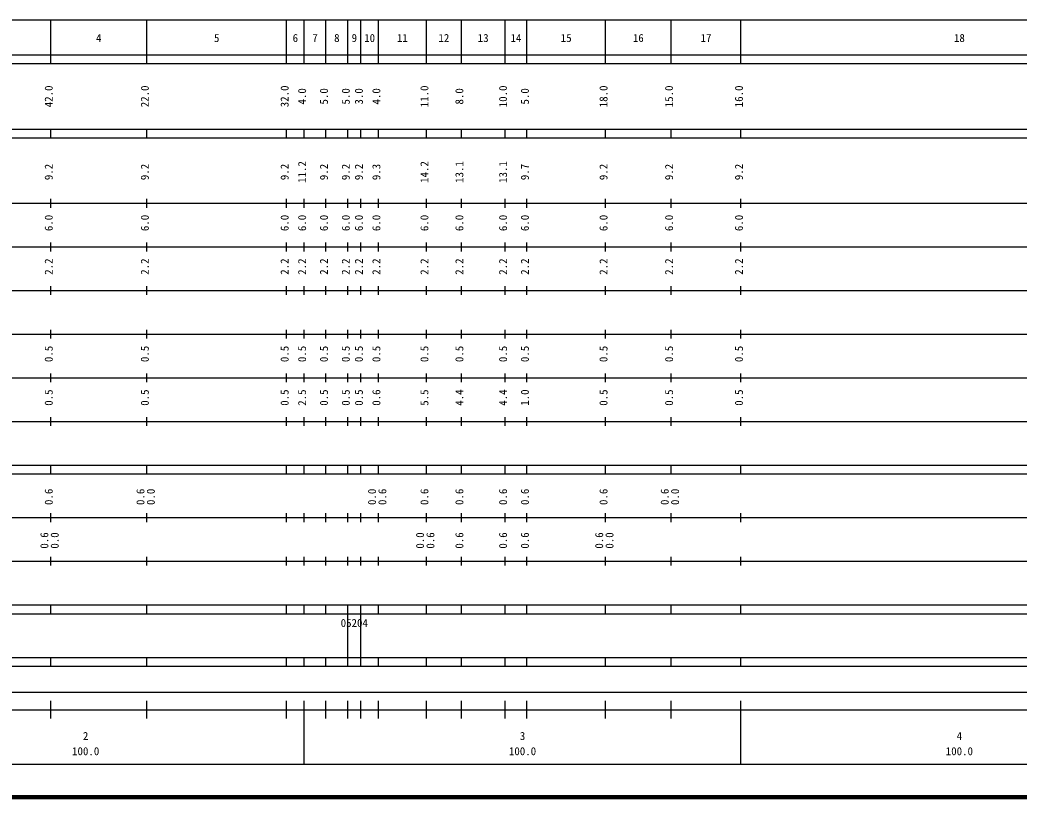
# Model space of a CAD drawing. Units: millimetres on the paper, enlarged 1000 times. Extents: x 40000 to 680000, y 20000 to 380000.
# Drawn here: x 202964 to 431650, y 20000 to 198000 of the extents above; entities that cross this region are included whole.
import ezdxf
from ezdxf.enums import TextEntityAlignment as Align

# ---------------------------------------------------------------- set-up
doc = ezdxf.new("R2010")
doc.units = ezdxf.units.MM
doc.header["$LTSCALE"] = 1000
doc.layers.add('M-TTL', color=2, linetype='Continuous', lineweight=140)
doc.layers.add('M-TTL-BAND', color=7, linetype='Continuous', lineweight=25)
doc.styles.add('ＭＳ ゴシック', font='')
doc.styles.get('ＭＳ ゴシック').set_extended_font_data('MS Gothic')

msp = doc.modelspace()

# ---------------------------------------------------------------- linework, layer by layer
at = {"layer": 'M-TTL'}
msp.add_line((40000, 20000), (680000, 20000), dxfattribs=at)
at = {"layer": 'M-TTL-BAND'}
for p, q in [((68000, 198000), (579000, 198000)), ((210000, 188000), (210000, 198000)), ((232000, 188000), (232000, 198000)), ((264000, 188000), (264000, 198000)), ((268000, 188000), (268000, 198000)), ((273000, 188000), (273000, 198000)), ((278000, 188000), (278000, 198000)), ((281000, 188000), (281000, 198000)), ((285000, 188000), (285000, 198000)), ((296000, 188000), (296000, 198000)), ((304000, 188000), (304000, 198000)), ((314000, 188000), (314000, 198000)), ((319000, 188000), (319000, 198000)), ((337000, 188000), (337000, 198000)), ((352000, 188000), (352000, 198000)), ((368000, 188000), (368000, 198000)), ((40000, 190000), (579000, 190000)), ((40000, 188000), (579000, 188000)), ((40000, 173000), (579000, 173000)), ((210000, 171000), (210000, 173000)), ((232000, 171000), (232000, 173000)), ((264000, 171000), (264000, 173000)), ((268000, 171000), (268000, 173000)), ((273000, 171000), (273000, 173000)), ((278000, 171000), (278000, 173000)), ((281000, 171000), (281000, 173000)), ((285000, 171000), (285000, 173000)), ((296000, 171000), (296000, 173000)), ((304000, 171000), (304000, 173000)), ((314000, 171000), (314000, 173000)), ((319000, 171000), (319000, 173000)), ((337000, 171000), (337000, 173000)), ((352000, 171000), (352000, 173000)), ((368000, 171000), (368000, 173000)), ((40000, 171000), (579000, 171000)), ((40000, 156000), (579000, 156000)), ((210000, 155000), (210000, 157000)), ((232000, 155000), (232000, 157000)), ((264000, 155000), (264000, 157000)), ((268000, 155000), (268000, 157000)), ((273000, 155000), (273000, 157000)), ((278000, 155000), (278000, 157000)), ((281000, 155000), (281000, 157000)), ((285000, 155000), (285000, 157000)), ((296000, 155000), (296000, 157000)), ((304000, 155000), (304000, 157000)), ((314000, 155000), (314000, 157000)), ((319000, 155000), (319000, 157000)), ((337000, 155000), (337000, 157000)), ((352000, 155000), (352000, 157000)), ((368000, 155000), (368000, 157000)), ((210000, 145000), (210000, 147000)), ((232000, 145000), (232000, 147000)), ((264000, 145000), (264000, 147000)), ((268000, 145000), (268000, 147000)), ((273000, 145000), (273000, 147000)), ((278000, 145000), (278000, 147000)), ((281000, 145000), (281000, 147000)), ((285000, 145000), (285000, 147000)), ((296000, 145000), (296000, 147000)), ((304000, 145000), (304000, 147000)), ((314000, 145000), (314000, 147000)), ((319000, 145000), (319000, 147000)), ((337000, 145000), (337000, 147000)), ((352000, 145000), (352000, 147000)), ((368000, 145000), (368000, 147000)), ((46000, 146000), (579000, 146000)), ((52000, 136000), (579000, 136000)), ((210000, 135000), (210000, 137000)), ((232000, 135000), (232000, 137000)), ((264000, 135000), (264000, 137000)), ((268000, 135000), (268000, 137000)), ((273000, 135000), (273000, 137000)), ((278000, 135000), (278000, 137000)), ((281000, 135000), (281000, 137000)), ((285000, 135000), (285000, 137000)), ((296000, 135000), (296000, 137000)), ((304000, 135000), (304000, 137000)), ((314000, 135000), (314000, 137000)), ((319000, 135000), (319000, 137000)), ((337000, 135000), (337000, 137000)), ((352000, 135000), (352000, 137000)), ((368000, 135000), (368000, 137000)), ((46000, 126000), (579000, 126000)), ((210000, 125000), (210000, 127000)), ((232000, 125000), (232000, 127000)), ((264000, 125000), (264000, 127000)), ((268000, 125000), (268000, 127000)), ((273000, 125000), (273000, 127000)), ((278000, 125000), (278000, 127000)), ((281000, 125000), (281000, 127000)), ((285000, 125000), (285000, 127000)), ((296000, 125000), (296000, 127000)), ((304000, 125000), (304000, 127000)), ((314000, 125000), (314000, 127000)), ((319000, 125000), (319000, 127000)), ((337000, 125000), (337000, 127000)), ((352000, 125000), (352000, 127000)), ((368000, 125000), (368000, 127000)), ((210000, 115000), (210000, 117000)), ((232000, 115000), (232000, 117000)), ((264000, 115000), (264000, 117000)), ((268000, 115000), (268000, 117000)), ((273000, 115000), (273000, 117000)), ((278000, 115000), (278000, 117000)), ((281000, 115000), (281000, 117000)), ((285000, 115000), (285000, 117000)), ((296000, 115000), (296000, 117000)), ((304000, 115000), (304000, 117000)), ((314000, 115000), (314000, 117000)), ((319000, 115000), (319000, 117000)), ((337000, 115000), (337000, 117000)), ((352000, 115000), (352000, 117000)), ((368000, 115000), (368000, 117000)), ((52000, 116000), (579000, 116000)), ((46000, 106000), (579000, 106000)), ((210000, 105000), (210000, 107000)), ((232000, 105000), (232000, 107000)), ((264000, 105000), (264000, 107000)), ((268000, 105000), (268000, 107000)), ((273000, 105000), (273000, 107000)), ((278000, 105000), (278000, 107000)), ((281000, 105000), (281000, 107000)), ((285000, 105000), (285000, 107000)), ((296000, 105000), (296000, 107000)), ((304000, 105000), (304000, 107000)), ((314000, 105000), (314000, 107000)), ((319000, 105000), (319000, 107000)), ((337000, 105000), (337000, 107000)), ((352000, 105000), (352000, 107000)), ((368000, 105000), (368000, 107000)), ((40000, 96000), (579000, 96000)), ((40000, 94000), (579000, 94000)), ((210000, 94000), (210000, 96000)), ((232000, 94000), (232000, 96000)), ((264000, 94000), (264000, 96000)), ((268000, 94000), (268000, 96000)), ((273000, 94000), (273000, 96000)), ((278000, 94000), (278000, 96000)), ((281000, 94000), (281000, 96000)), ((285000, 94000), (285000, 96000)), ((296000, 94000), (296000, 96000)), ((304000, 94000), (304000, 96000)), ((314000, 94000), (314000, 96000)), ((319000, 94000), (319000, 96000)), ((337000, 94000), (337000, 96000)), ((352000, 94000), (352000, 96000)), ((368000, 94000), (368000, 96000)), ((210000, 83000), (210000, 85000)), ((232000, 83000), (232000, 85000)), ((264000, 83000), (264000, 85000)), ((268000, 83000), (268000, 85000)), ((273000, 83000), (273000, 85000)), ((278000, 83000), (278000, 85000)), ((281000, 83000), (281000, 85000)), ((285000, 83000), (285000, 85000)), ((296000, 83000), (296000, 85000)), ((304000, 83000), (304000, 85000)), ((314000, 83000), (314000, 85000)), ((319000, 83000), (319000, 85000)), ((337000, 83000), (337000, 85000)), ((352000, 83000), (352000, 85000)), ((368000, 83000), (368000, 85000)), ((49000, 84000), (579000, 84000)), ((40000, 74000), (579000, 74000)), ((210000, 73000), (210000, 75000)), ((232000, 73000), (232000, 75000)), ((264000, 73000), (264000, 75000)), ((268000, 73000), (268000, 75000)), ((273000, 73000), (273000, 75000)), ((278000, 73000), (278000, 75000)), ((281000, 73000), (281000, 75000)), ((285000, 73000), (285000, 75000)), ((296000, 73000), (296000, 75000)), ((304000, 73000), (304000, 75000)), ((314000, 73000), (314000, 75000)), ((319000, 73000), (319000, 75000)), ((337000, 73000), (337000, 75000)), ((352000, 73000), (352000, 75000)), ((368000, 73000), (368000, 75000)), ((40000, 64000), (579000, 64000)), ((40000, 62000), (579000, 62000)), ((210000, 62000), (210000, 64000)), ((232000, 62000), (232000, 64000)), ((264000, 62000), (264000, 64000)), ((268000, 62000), (268000, 64000)), ((273000, 62000), (273000, 64000)), ((278000, 62000), (278000, 64000)), ((278000, 52000), (278000, 62000)), ((281000, 62000), (281000, 64000)), ((281000, 52000), (281000, 62000)), ((285000, 62000), (285000, 64000)), ((296000, 62000), (296000, 64000)), ((304000, 62000), (304000, 64000)), ((314000, 62000), (314000, 64000)), ((319000, 62000), (319000, 64000)), ((337000, 62000), (337000, 64000)), ((352000, 62000), (352000, 64000)), ((368000, 62000), (368000, 64000)), ((40000, 52000), (579000, 52000)), ((210000, 50000), (210000, 52000)), ((232000, 50000), (232000, 52000)), ((264000, 50000), (264000, 52000)), ((268000, 50000), (268000, 52000)), ((273000, 50000), (273000, 52000)), ((278000, 50000), (278000, 52000)), ((281000, 50000), (281000, 52000)), ((285000, 50000), (285000, 52000)), ((296000, 50000), (296000, 52000)), ((304000, 50000), (304000, 52000)), ((314000, 50000), (314000, 52000)), ((319000, 50000), (319000, 52000)), ((337000, 50000), (337000, 52000)), ((352000, 50000), (352000, 52000)), ((368000, 50000), (368000, 52000)), ((40000, 50000), (579000, 50000)), ((71000, 44000), (565000, 44000)), ((210000, 38000), (210000, 42000)), ((232000, 38000), (232000, 42000)), ((264000, 38000), (264000, 42000)), ((268000, 27500), (268000, 42000)), ((273000, 38000), (273000, 42000)), ((278000, 38000), (278000, 42000)), ((281000, 38000), (281000, 42000)), ((285000, 38000), (285000, 42000)), ((296000, 38000), (296000, 42000)), ((304000, 38000), (304000, 42000)), ((314000, 38000), (314000, 42000)), ((319000, 38000), (319000, 42000)), ((337000, 38000), (337000, 42000)), ((352000, 38000), (352000, 42000)), ((368000, 27500), (368000, 42000)), ((40000, 40000), (579000, 40000)), ((68000, 27500), (579000, 27500))]:
    msp.add_line(p, q, dxfattribs=at)

# ---------------------------------------------------------------- texts
at = {"layer": 'M-TTL-BAND', "style": 'ＭＳ ゴシック'}
for s, p in [('4', (221000, 192405)), ('5', (248000, 192405)), ('6', (266000, 192405)), ('7', (270500, 192405)), ('8', (275500, 192405)), ('9', (279500, 192405)), ('10', (283000, 192405)), ('11', (290500, 192405)), ('12', (300000, 192405)), ('13', (309000, 192405)), ('14', (316500, 192405)), ('15', (328000, 192405)), ('16', (344500, 192405)), ('17', (360000, 192405)), ('18', (418000, 192405)), ('2', (218000, 32523)), ('3', (318000, 32523)), ('4', (418000, 32523)), ('100.0', (218000, 29033)), ('100.0', (318000, 29033)), ('100.0', (418000, 29033))]:
    msp.add_text(s, height=1833, dxfattribs=at).set_placement(p, align=Align.BOTTOM_CENTER)
for s, p in [('42.0', (211000, 180500)), ('22.0', (233000, 180500)), ('32.0', (265000, 180500)), ('4.0', (269000, 180500)), ('5.0', (274000, 180500)), ('5.0', (279000, 180500)), ('3.0', (282000, 180500)), ('4.0', (286000, 180500)), ('11.0', (297000, 180500)), ('8.0', (305000, 180500)), ('10.0', (315000, 180500)), ('5.0', (320000, 180500)), ('18.0', (338000, 180500)), ('15.0', (353000, 180500)), ('16.0', (369000, 180500)), ('9.2', (211000, 163174)), ('9.2', (233000, 163174)), ('9.2', (265000, 163174)), ('11.2', (269000, 163174)), ('9.2', (274000, 163174)), ('9.2', (279000, 163174)), ('9.2', (282000, 163174)), ('9.3', (286000, 163174)), ('14.2', (297000, 163174)), ('13.1', (305000, 163174)), ('13.1', (315000, 163174)), ('9.7', (320000, 163174)), ('9.2', (338000, 163174)), ('9.2', (353000, 163174)), ('9.2', (369000, 163174)), ('6.0', (211000, 151500)), ('6.0', (233000, 151500)), ('6.0', (265000, 151500)), ('6.0', (269000, 151500)), ('6.0', (274000, 151500)), ('6.0', (279000, 151500)), ('6.0', (282000, 151500)), ('6.0', (286000, 151500)), ('6.0', (297000, 151500)), ('6.0', (305000, 151500)), ('6.0', (315000, 151500)), ('6.0', (320000, 151500)), ('6.0', (338000, 151500)), ('6.0', (353000, 151500)), ('6.0', (369000, 151500)), ('2.2', (211000, 141500)), ('2.2', (233000, 141500)), ('2.2', (265000, 141500)), ('2.2', (269000, 141500)), ('2.2', (274000, 141500)), ('2.2', (279000, 141500)), ('2.2', (282000, 141500)), ('2.2', (286000, 141500)), ('2.2', (297000, 141500)), ('2.2', (305000, 141500)), ('2.2', (315000, 141500)), ('2.2', (320000, 141500)), ('2.2', (338000, 141500)), ('2.2', (353000, 141500)), ('2.2', (369000, 141500)), ('0.5', (211000, 121500)), ('0.5', (233000, 121500)), ('0.5', (265000, 121500)), ('0.5', (269000, 121500)), ('0.5', (274000, 121500)), ('0.5', (279000, 121500)), ('0.5', (282000, 121500)), ('0.5', (286000, 121500)), ('0.5', (297000, 121500)), ('0.5', (305000, 121500)), ('0.5', (315000, 121500)), ('0.5', (320000, 121500)), ('0.5', (338000, 121500)), ('0.5', (353000, 121500)), ('0.5', (369000, 121500)), ('0.5', (211000, 111500)), ('0.5', (233000, 111500)), ('0.5', (265000, 111500)), ('2.5', (269000, 111500)), ('0.5', (274000, 111500)), ('0.5', (279000, 111500)), ('0.5', (282000, 111500)), ('0.6', (286000, 111500)), ('5.5', (297000, 111500)), ('4.4', (305000, 111500)), ('4.4', (315000, 111500)), ('1.0', (320000, 111500)), ('0.5', (338000, 111500)), ('0.5', (353000, 111500)), ('0.5', (369000, 111500)), ('0.6', (211000, 88764)), ('0.6', (232000, 88764)), ('0.0', (234370, 88764)), ('0.0', (285000, 88764)), ('0.6', (287370, 88764)), ('0.6', (297000, 88764)), ('0.6', (305000, 88764)), ('0.6', (315000, 88764)), ('0.6', (320000, 88764)), ('0.6', (338000, 88764)), ('0.6', (352000, 88764)), ('0.0', (354370, 88764)), ('0.6', (210000, 78764)), ('0.0', (212370, 78764)), ('0.0', (296000, 78764)), ('0.6', (298370, 78764)), ('0.6', (305000, 78764)), ('0.6', (315000, 78764)), ('0.6', (320000, 78764)), ('0.6', (337000, 78764)), ('0.0', (339370, 78764))]:
    msp.add_text(s, height=1833, rotation=90, dxfattribs=at).set_placement(p, align=Align.BOTTOM_CENTER)
msp.add_text('05204', height=1833, dxfattribs=at).set_placement((276375, 58405), align=Align.BOTTOM_LEFT)

doc.saveas('drawing.dxf')
